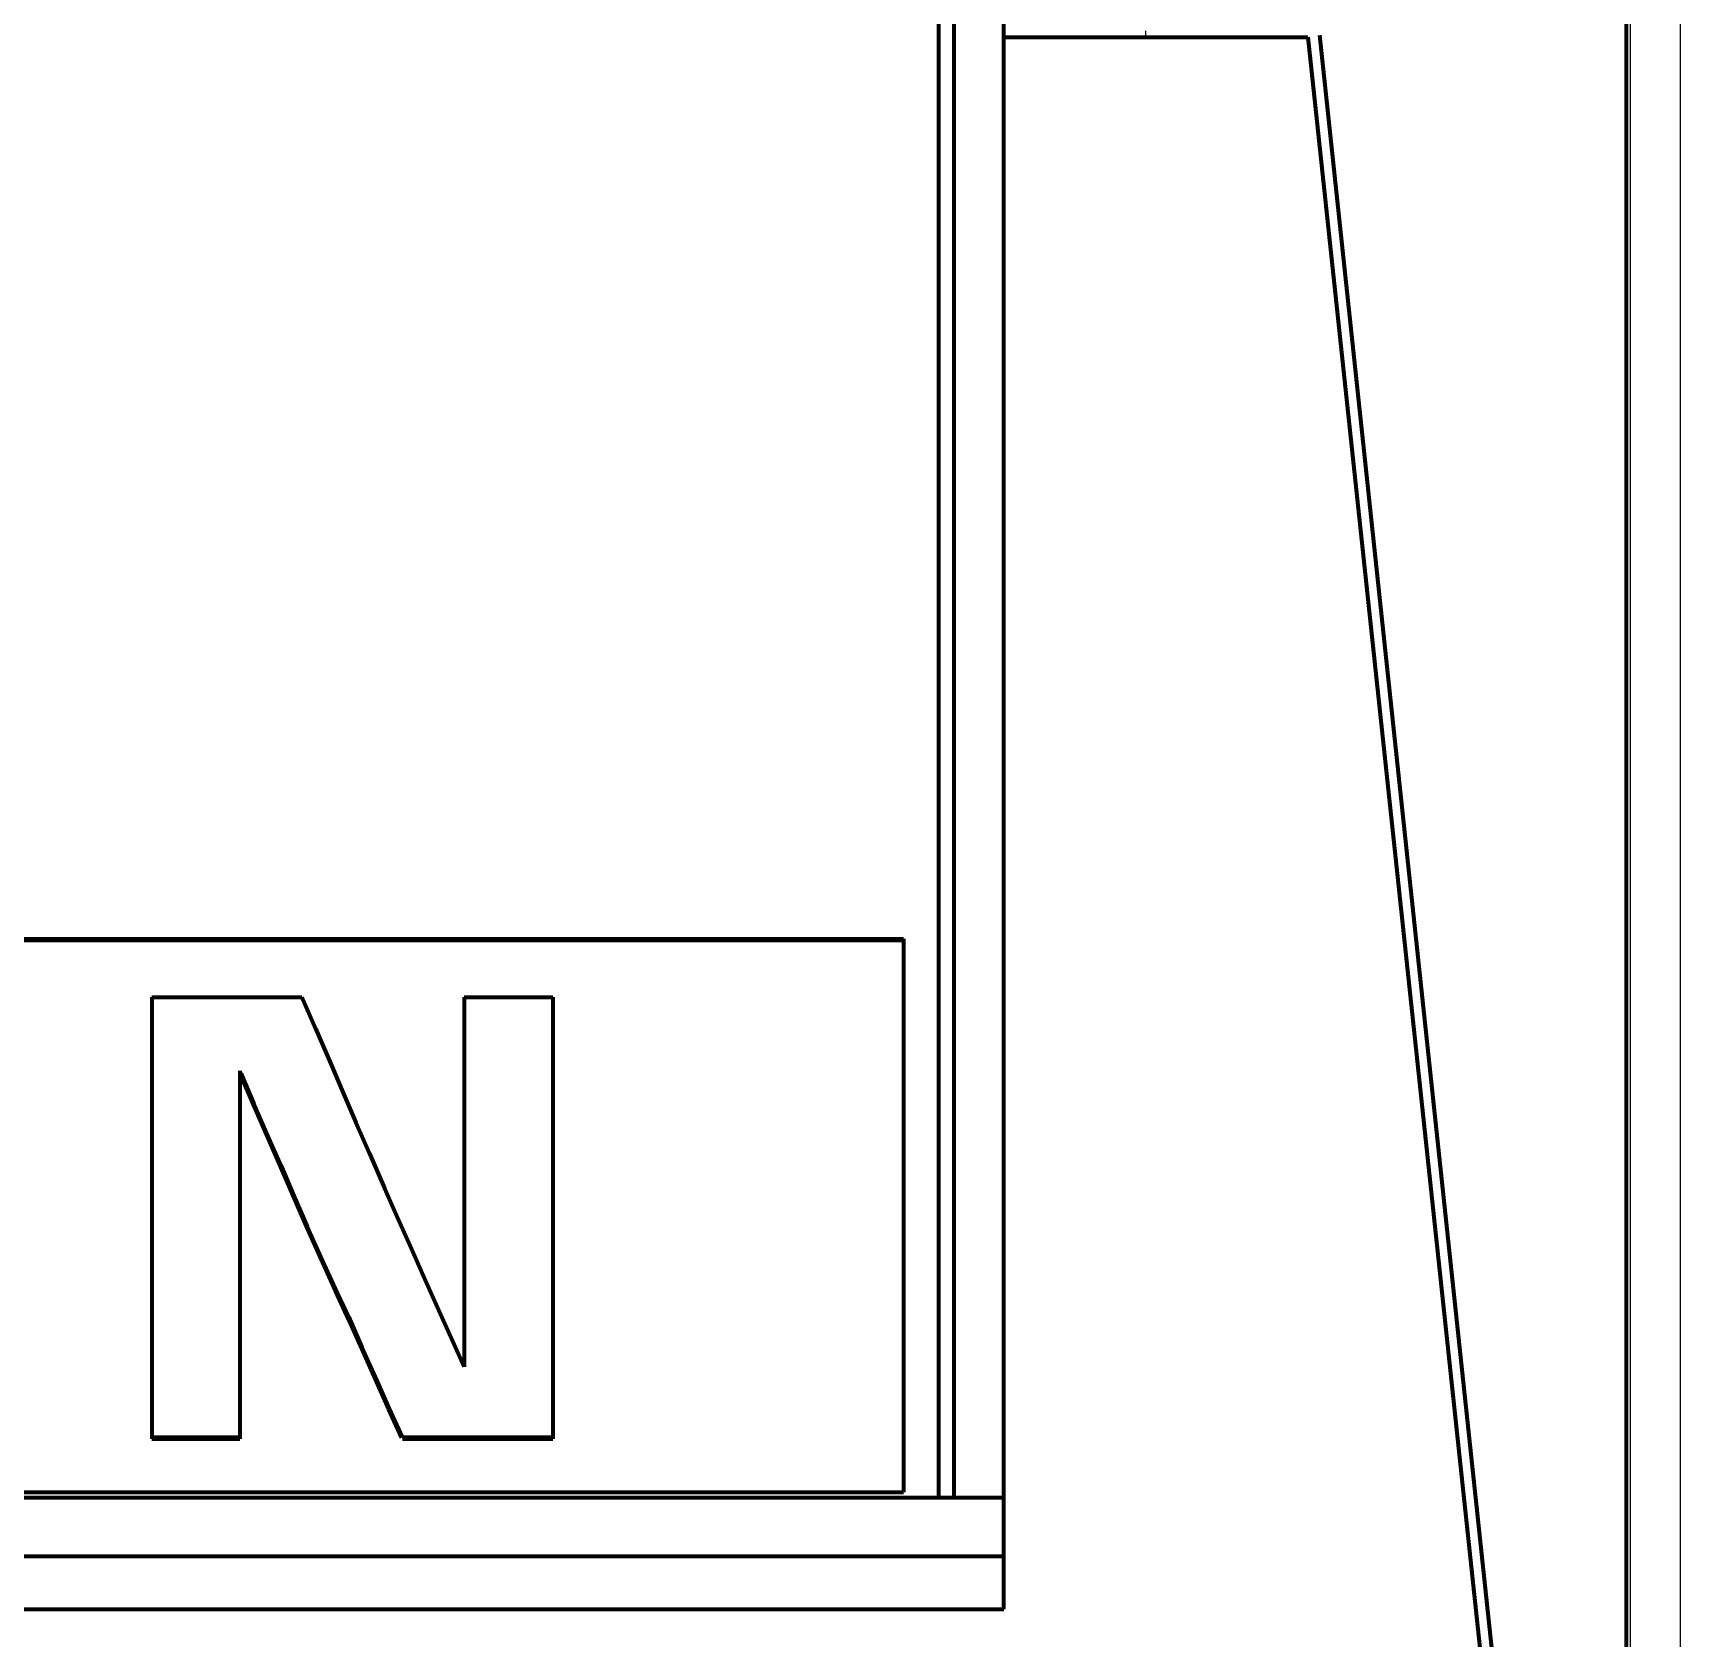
# Model space of a CAD drawing. Header units: millimetres. Extents: x 1683 to 1896, y 0 to 327.
# Drawn here: x 1790.48 to 1823.35, y 87.23 to 119.24 of the extents above; entities that cross this region are included whole.
import ezdxf

# ---------------------------------------------------------------- set-up
doc = ezdxf.new("R2010")
doc.units = ezdxf.units.MM
doc.layers.add('at_Entity', color=7, linetype='Continuous')

# ---------------------------------------------------------------- blocks, each defined once
blk = doc.blocks.new('ERYHR REH W4 TS1600AF')
blk.add_line((78749.845, 9289.367), (78749.845, 9289.242))
blk.add_lwpolyline([(78694.519, 9427.081), (78759.517, 9427.081), (78759.517, 9230.581), (78694.519, 9230.581)], close=True)
at = {"color": 3}
blk.add_lwpolyline([(78693.512, 9348.581), (78760.512, 9348.581), (78760.512, 9229.581), (78693.512, 9229.581)], close=True, dxfattribs=at)
at = {"layer": 'at_Entity', "color": 0, "lineweight": 140}
for p, q in [((78759.443, 9231.862), (78759.443, 9347.581)), ((78747.017, 9257.882), (78747.017, 9335.707)), ((78746.019, 9332.901), (78746.019, 9260.107)), ((78745.714, 9316.242), (78745.714, 9260.107)), ((78747.017, 9289.242), (78753.084, 9289.242)), ((78753.084, 9289.242), (78759.35, 9230.581)), ((78753.317, 9289.279), (78759.443, 9231.862)), ((78709.016, 9271.257), (78745.015, 9271.257)), ((78709.016, 9271.228), (78745.015, 9271.228)), ((78745.015, 9271.257), (78745.015, 9260.217)), ((78730.017, 9270.093), (78733.012, 9270.093)), ((78730.017, 9270.093), (78730.017, 9261.278)), ((78733.012, 9270.093), (78733.282, 9269.468)), ((78736.251, 9270.093), (78738.018, 9270.093)), ((78736.251, 9270.093), (78736.251, 9262.714)), ((78738.018, 9270.093), (78738.018, 9261.278)), ((78733.282, 9269.468), (78733.586, 9268.763)), ((78731.772, 9268.62), (78731.772, 9261.278)), ((78733.586, 9268.763), (78733.829, 9268.194)), ((78731.772, 9268.569), (78732.041, 9267.947)), ((78731.79, 9268.576), (78732.054, 9267.965)), ((78732.041, 9267.947), (78732.345, 9267.25)), ((78732.054, 9267.965), (78732.353, 9267.28)), ((78733.829, 9268.194), (78734.085, 9267.589)), ((78732.353, 9267.28), (78732.595, 9266.726)), ((78734.085, 9267.589), (78734.358, 9266.975)), ((78732.345, 9267.25), (78732.591, 9266.688)), ((78734.358, 9266.975), (78734.663, 9266.283)), ((78732.591, 9266.688), (78732.851, 9266.087)), ((78732.595, 9266.726), (78732.851, 9266.131)), ((78734.663, 9266.283), (78734.909, 9265.723)), ((78732.851, 9266.131), (78733.119, 9265.519)), ((78732.851, 9266.087), (78733.119, 9265.479)), ((78734.909, 9265.723), (78735.172, 9265.129)), ((78733.119, 9265.519), (78733.424, 9264.835)), ((78733.119, 9265.479), (78733.424, 9264.795)), ((78735.172, 9265.129), (78735.441, 9264.523)), ((78733.424, 9264.835), (78733.675, 9264.287)), ((78733.424, 9264.795), (78733.675, 9264.241)), ((78735.441, 9264.523), (78735.746, 9263.843)), ((78733.675, 9264.287), (78733.947, 9263.708)), ((78733.675, 9264.241), (78733.947, 9263.649)), ((78733.947, 9263.708), (78734.21, 9263.11)), ((78733.947, 9263.649), (78734.205, 9263.07)), ((78735.746, 9263.843), (78735.992, 9263.296)), ((78734.205, 9263.07), (78734.499, 9262.411)), ((78734.21, 9263.11), (78734.511, 9262.437)), ((78735.992, 9263.296), (78736.251, 9262.714)), ((78734.499, 9262.411), (78734.739, 9261.875)), ((78734.511, 9262.437), (78734.756, 9261.892)), ((78734.739, 9261.875), (78734.997, 9261.307)), ((78734.756, 9261.892), (78735.017, 9261.314)), ((78730.017, 9261.314), (78731.772, 9261.314)), ((78730.017, 9261.278), (78731.772, 9261.278)), ((78735.017, 9261.314), (78738.018, 9261.314)), ((78735.017, 9261.278), (78738.018, 9261.278)), ((78747.017, 9260.107), (78707.016, 9260.107)), ((78709.016, 9260.217), (78745.015, 9260.217)), ((78707.016, 9258.943), (78747.017, 9258.943)), ((78707.016, 9257.882), (78747.017, 9257.882))]:
    blk.add_line(p, q, dxfattribs=at)

msp = doc.modelspace()

# ---------------------------------------------------------------- block references
msp.add_blockref('ERYHR REH W4 TS1600AF', (-76937.163, -9170.081))

doc.saveas('drawing.dxf')
